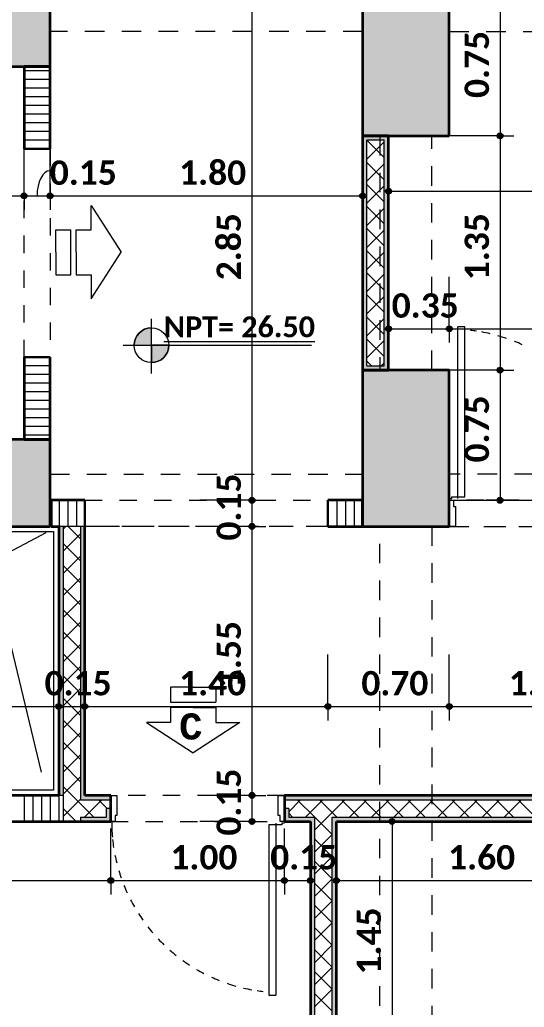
# Model space of a CAD drawing. Header units: metres. Extents: x -144 to 1000, y -717 to 29.
# Drawn here: x 695.61 to 698.51, y -563.2 to -557.51 of the extents above; entities that cross this region are included whole.
import ezdxf

# ---------------------------------------------------------------- set-up
doc = ezdxf.new("R2010")
doc.units = ezdxf.units.M
for name, pattern in [('Basculante', [0.11625, 0.075, -0.04125]), ('basculante modificado', [0.18, 0.1125, -0.0675]), ('Trazo', [0.45, 0.225, -0.225])]:
    doc.linetypes.add(name, pattern=pattern)
doc.layers.get('0').update_dxf_attribs({"color": 1})
for name, color, linetype, lineweight in [('A-ANNO-DIMS', 1, 'Continuous', 9), ('A-DETL', 1, 'Continuous', 9), ('A-DETL-GENF', 1, 'Continuous', 9), ('A-DETL-MEDM', 1, 'Continuous', 30), ('A-DOOR', 1, 'Continuous', 9), ('A-DOOR-FRAM', 1, 'Continuous', 9), ('A-DOOR-HDLN', 1, 'Trazo', 20), ('A-FLOR', 2, 'Continuous', 9), ('A-WALL', 4, 'Continuous', 9), ('G-ANNO-DIMS', 1, 'Continuous', 9), ('G-ANNO-TEXT', 2, 'Continuous', 9), ('P-SANR-FIXT', 1, 'Continuous', 9), ('S-COLS', 7, 'Continuous', 9)]:
    doc.layers.add(name, color=color, linetype=linetype, lineweight=lineweight)
doc.layers.add('A-WALL-PATT', color=7, linetype='Continuous', lineweight=35, true_color=0x9c9c9c)
doc.styles.add('Calibri_B_3', font='calibrib.ttf', dxfattribs={"height": 0.15})
doc.styles.add('Calibri_B_4', font='calibrib.ttf', dxfattribs={"height": 0.1125})
doc.styles.add('Courier New_B', font='courbd.ttf', dxfattribs={"height": 0.1125})

# ---------------------------------------------------------------- blocks, each defined once
blk = doc.blocks.new('S')
at = {"layer": 'A-ANNO-DIMS', "lineweight": 25}
h = blk.add_hatch(color=256, dxfattribs=at)
edge = h.paths.add_edge_path()
edge.add_arc((687.6419, -497.3986), 0.015, 0, 360)
h = blk.add_hatch(color=256, dxfattribs=at)
edge = h.paths.add_edge_path()
edge.add_arc((687.6419, -497.3986), 0.015, 0, 360)
h = blk.add_hatch(color=256, dxfattribs=at)
edge = h.paths.add_edge_path()
edge.add_arc((684.899, -497.7445), 0.015, 0, 360)
h = blk.add_hatch(color=256, dxfattribs=at)
edge = h.paths.add_edge_path()
edge.add_arc((684.899, -497.7445), 0.015, 0, 360)
h = blk.add_hatch(color=256, dxfattribs=at)
edge = h.paths.add_edge_path()
edge.add_arc((685.049, -497.7445), 0.015, 0, 360)
h = blk.add_hatch(color=256, dxfattribs=at)
edge = h.paths.add_edge_path()
edge.add_arc((685.049, -497.7445), 0.015, 0, 360)
h = blk.add_hatch(color=256, dxfattribs=at)
edge = h.paths.add_edge_path()
edge.add_arc((686.8495, -497.7445), 0.015, 0, 360)
h = blk.add_hatch(color=256, dxfattribs=at)
edge = h.paths.add_edge_path()
edge.add_arc((686.9994, -497.7176), 0.015, 0, 360)
h = blk.add_hatch(color=256, dxfattribs=at)
edge = h.paths.add_edge_path()
edge.add_arc((686.9994, -498.51), 0.015, 0, 360)
h = blk.add_hatch(color=256, dxfattribs=at)
edge = h.paths.add_edge_path()
edge.add_arc((687.3492, -498.51), 0.015, 0, 360)
h = blk.add_hatch(color=256, dxfattribs=at)
edge = h.paths.add_edge_path()
edge.add_arc((687.3492, -498.51), 0.015, 0, 360)
h = blk.add_hatch(color=256, dxfattribs=at)
edge = h.paths.add_edge_path()
edge.add_arc((687.6419, -498.7485), 0.015, 0, 360)
h = blk.add_hatch(color=256, dxfattribs=at)
edge = h.paths.add_edge_path()
edge.add_arc((687.6419, -498.7485), 0.015, 0, 360)
h = blk.add_hatch(color=256, dxfattribs=at)
edge = h.paths.add_edge_path()
edge.add_arc((686.2125, -499.4985), 0.015, 0, 360)
h = blk.add_hatch(color=256, dxfattribs=at)
edge = h.paths.add_edge_path()
edge.add_arc((686.2125, -499.4985), 0.015, 0, 360)
h = blk.add_hatch(color=256, dxfattribs=at)
edge = h.paths.add_edge_path()
edge.add_arc((687.6419, -499.4985), 0.015, 0, 360)
h = blk.add_hatch(color=256, dxfattribs=at)
edge = h.paths.add_edge_path()
edge.add_arc((686.2125, -499.6485), 0.015, 0, 360)
h = blk.add_hatch(color=256, dxfattribs=at)
edge = h.paths.add_edge_path()
edge.add_arc((686.2125, -499.6485), 0.015, 0, 360)
h = blk.add_hatch(color=256, dxfattribs=at)
edge = h.paths.add_edge_path()
edge.add_arc((685.099, -500.6862), 0.015, 0, 360)
h = blk.add_hatch(color=256, dxfattribs=at)
edge = h.paths.add_edge_path()
edge.add_arc((685.099, -500.6862), 0.015, 0, 360)
h = blk.add_hatch(color=256, dxfattribs=at)
edge = h.paths.add_edge_path()
edge.add_arc((685.249, -500.6862), 0.015, 0, 360)
h = blk.add_hatch(color=256, dxfattribs=at)
edge = h.paths.add_edge_path()
edge.add_arc((685.249, -500.6862), 0.015, 0, 360)
h = blk.add_hatch(color=256, dxfattribs=at)
edge = h.paths.add_edge_path()
edge.add_arc((686.6495, -500.6862), 0.015, 0, 360)
h = blk.add_hatch(color=256, dxfattribs=at)
edge = h.paths.add_edge_path()
edge.add_arc((686.6495, -500.6862), 0.015, 0, 360)
h = blk.add_hatch(color=256, dxfattribs=at)
edge = h.paths.add_edge_path()
edge.add_arc((687.3492, -500.6862), 0.015, 0, 360)
h = blk.add_hatch(color=256, dxfattribs=at)
edge = h.paths.add_edge_path()
edge.add_arc((687.3492, -500.6862), 0.015, 0, 360)
h = blk.add_hatch(color=256, dxfattribs=at)
edge = h.paths.add_edge_path()
edge.add_arc((686.2125, -501.1985), 0.015, 0, 360)
h = blk.add_hatch(color=256, dxfattribs=at)
edge = h.paths.add_edge_path()
edge.add_arc((686.2125, -501.1985), 0.015, 0, 360)
h = blk.add_hatch(color=256, dxfattribs=at)
edge = h.paths.add_edge_path()
edge.add_arc((686.2125, -501.3485), 0.015, 0, 360)
h = blk.add_hatch(color=256, dxfattribs=at)
edge = h.paths.add_edge_path()
edge.add_arc((687.0192, -501.3485), 0.015, 0, 360)
h = blk.add_hatch(color=256, dxfattribs=at)
edge = h.paths.add_edge_path()
edge.add_arc((685.399, -501.689), 0.015, 0, 360)
h = blk.add_hatch(color=256, dxfattribs=at)
edge = h.paths.add_edge_path()
edge.add_arc((685.399, -501.689), 0.015, 0, 360)
h = blk.add_hatch(color=256, dxfattribs=at)
edge = h.paths.add_edge_path()
edge.add_arc((686.399, -501.689), 0.015, 0, 360)
h = blk.add_hatch(color=256, dxfattribs=at)
edge = h.paths.add_edge_path()
edge.add_arc((686.399, -501.689), 0.015, 0, 360)
h = blk.add_hatch(color=256, dxfattribs=at)
edge = h.paths.add_edge_path()
edge.add_arc((686.5493, -501.689), 0.015, 0, 360)
h = blk.add_hatch(color=256, dxfattribs=at)
edge = h.paths.add_edge_path()
edge.add_arc((686.6993, -501.689), 0.015, 0, 360)
at = {"layer": 'A-WALL-PATT', "lineweight": 5, "true_color": 0x747474}
for points in [[(686.8744, -498.7485), (686.8744, -497.3986), (686.8494, -497.3986), (686.8495, -498.7485)], [(686.5743, -502.5735), (686.5743, -501.3485), (686.5493, -501.3485), (686.5493, -502.5735), (686.5697, -502.5735)]]:
    blk.add_hatch(color=8, dxfattribs=at).paths.add_polyline_path(points)
at = {"layer": 'A-WALL-PATT', "true_color": 0x747474}
for points in [[(686.9744, -498.7485), (686.9994, -498.7485), (686.9994, -497.3986), (686.8744, -497.3986), (686.8744, -497.4236), (686.9744, -497.4236), (686.9744, -498.7235), (686.8744, -498.7235), (686.8749, -498.7485), (686.974, -498.7485)], [(685.124, -501.1985), (685.124, -499.6485), (685.099, -499.6485), (685.099, -501.1985)], [(686.6993, -502.6735), (686.6993, -501.3485), (686.6743, -501.3489), (686.6743, -502.6735)]]:
    blk.add_hatch(color=8, dxfattribs=at).paths.add_polyline_path(points)
at = {"layer": 'A-WALL-PATT', "lineweight": 5, "true_color": 0x747474}
h = blk.add_hatch(color=8, dxfattribs=at)
h.paths.add_polyline_path([(685.249, -501.3485), (685.249, -501.3235), (685.224, -501.3235), (685.224, -501.3485)])
h.paths.add_polyline_path([(685.249, -501.2235), (685.249, -499.6485), (685.224, -499.6485), (685.224, -501.2235)])
at = {"layer": 'A-WALL-PATT', "true_color": 0x747474}
h = blk.add_hatch(color=8, dxfattribs=at)
h.paths.add_polyline_path([(688.4493, -501.2235), (688.4742, -501.2235), (688.4742, -501.1985), (686.399, -501.1985), (686.399, -501.2235), (688.2993, -501.2235)])
h.paths.add_polyline_path([(685.249, -501.2235), (685.399, -501.2235), (685.399, -501.1985), (685.249, -501.1985)])
at = {"layer": 'A-WALL-PATT', "lineweight": 5, "true_color": 0x747474}
h = blk.add_hatch(color=8, dxfattribs=at)
h.paths.add_polyline_path([(688.4493, -501.3485), (688.5742, -501.3485), (688.5742, -501.3235), (688.4493, -501.3235)])
h.paths.add_polyline_path([(688.2993, -501.3485), (688.2993, -501.3235), (686.6743, -501.3235), (686.6743, -501.3485), (688.2555, -501.3485)])
h.paths.add_polyline_path([(686.424, -501.3485), (686.5743, -501.3485), (686.5743, -501.3235), (686.424, -501.3235), (686.424, -501.2735), (686.399, -501.2735), (686.399, -501.3485)])
h.paths.add_polyline_path([(685.374, -501.3485), (685.399, -501.3485), (685.399, -501.2735), (685.374, -501.2735), (685.374, -501.3235), (685.249, -501.3235), (685.249, -501.3485)])
at = {"layer": 'G-ANNO-DIMS'}
h = blk.add_hatch(color=256, dxfattribs=at)
edge = h.paths.add_edge_path()
edge.add_arc((685.6328, -498.6052), 0.1, 90, 180, ccw=False)
edge.add_line((685.6328, -498.5052), (685.6328, -498.6052))
edge.add_line((685.6328, -498.6052), (685.5328, -498.6052))
h = blk.add_hatch(color=256, dxfattribs=at)
edge = h.paths.add_edge_path()
edge.add_line((685.6328, -498.7052), (685.6328, -498.6052))
edge.add_line((685.6328, -498.6052), (685.7328, -498.6052))
edge.add_arc((685.6328, -498.6052), 0.1, 270, 360, ccw=False)
at = {"layer": 'S-COLS', "true_color": 0x5b5b5b}
h = blk.add_hatch(color=251, dxfattribs=at)
h.paths.add_polyline_path([(697.4492, -507.3486), (697.4492, -506.4486), (696.9492, -506.4486), (696.9492, -507.3486), (697.3584, -507.3486)])
h.paths.add_polyline_path([(679.2055, -507.3486), (679.6494, -507.3486), (679.6494, -506.4486), (679.1494, -506.4486), (679.1494, -507.3486)])
h.paths.add_polyline_path([(687.3494, -507.3485), (687.3494, -506.4485), (686.8494, -506.4485), (686.8494, -507.3485)])
h.paths.add_polyline_path([(693.5604, -499.6485), (693.6495, -499.6485), (693.6495, -496.4985), (693.1495, -496.4985), (693.1495, -499.6485)])
h.paths.add_polyline_path([(683.4709, -499.6485), (685.0494, -499.6485), (685.049, -499.1486), (683.3492, -499.1486), (683.3492, -496.9986), (685.0495, -496.9986), (685.049, -496.4986), (683.0492, -496.4986), (683.0492, -499.6485), (683.1162, -499.6485)])
h.paths.add_polyline_path([(697.4495, -499.6485), (697.4495, -498.9486), (697.0495, -498.9486), (697.0495, -499.6485)])
h.paths.add_polyline_path([(679.4363, -499.6485), (679.6494, -499.6485), (679.6494, -498.9486), (679.1494, -498.9486), (679.1494, -499.6485), (679.4221, -499.6485)])
h.paths.add_polyline_path([(687.3494, -499.6485), (687.3494, -498.7485), (686.8494, -498.7485), (686.8494, -499.6485)])
h.paths.add_polyline_path([(687.3495, -497.3986), (687.3495, -496.4986), (686.8495, -496.4986), (686.8495, -497.3986)])
h.paths.add_polyline_path([(679.6492, -497.1986), (679.6492, -496.4975), (679.1492, -496.4986), (679.1492, -497.1986), (679.4242, -497.1986)])
h.paths.add_polyline_path([(697.2251, -497.1986), (697.4495, -497.1986), (697.4495, -496.4975), (697.0495, -496.4975), (697.0495, -497.1986)])
h.paths.add_polyline_path([(686.9244, -488.4986), (687.3494, -488.4986), (687.3494, -487.5986), (686.8494, -487.5986), (686.8494, -488.4986)])
h.paths.add_polyline_path([(697.2091, -488.4986), (697.4494, -488.4986), (697.4494, -487.5986), (696.9494, -487.5986), (696.9494, -488.4986)])
h.paths.add_polyline_path([(680.0745, -487.8986), (680.2494, -487.8986), (680.2494, -487.3986), (679.3494, -487.3986), (679.3494, -487.8986), (679.8744, -487.8986)])
at = {"layer": 'A-ANNO-DIMS'}
for p, q in [((686.2125, -499.4985), (686.2125, -496.6486)), ((687.6419, -496.6486), (687.6419, -497.3986)), ((687.6419, -497.3986), (687.3419, -497.3986)), ((687.6419, -497.3986), (687.3419, -497.3986)), ((687.6419, -497.3986), (687.7219, -497.3986)), ((687.6419, -497.3986), (687.6419, -498.7485)), ((687.6419, -497.3986), (687.7219, -497.3986)), ((684.899, -497.7445), (684.899, -497.4445)), ((684.899, -497.7445), (684.899, -497.4445)), ((685.049, -497.7445), (685.049, -497.4445)), ((685.049, -497.7445), (685.049, -497.4445)), ((686.8495, -497.7445), (686.8495, -497.4445)), ((686.9994, -497.7176), (686.9994, -497.4176)), ((683.3492, -497.7445), (684.899, -497.7445)), ((684.899, -497.7445), (684.899, -497.8245)), ((684.899, -497.7445), (685.049, -497.7445)), ((684.899, -497.7445), (684.899, -497.8245)), ((685.049, -497.7445), (685.049, -497.8245)), ((685.049, -497.7445), (686.8495, -497.7445)), ((685.049, -497.7445), (685.049, -497.8245)), ((686.8495, -497.7445), (686.8495, -497.8245)), ((686.9994, -497.7176), (688.9098, -497.7176)), ((686.9994, -497.7176), (686.9994, -497.7976)), ((686.9994, -498.51), (686.9994, -498.21)), ((687.3492, -498.51), (687.3492, -498.21)), ((687.3492, -498.51), (687.3492, -498.21)), ((686.9994, -498.51), (687.3492, -498.51)), ((686.9994, -498.51), (686.9994, -498.59)), ((687.3492, -498.51), (687.3492, -498.59)), ((687.3492, -498.51), (688.9098, -498.51)), ((687.3492, -498.51), (687.3492, -498.59)), ((687.6419, -498.7485), (687.3419, -498.7485)), ((687.6419, -498.7485), (687.3419, -498.7485)), ((687.6419, -498.7485), (687.7219, -498.7485)), ((687.6419, -498.7485), (687.6419, -499.4985)), ((687.6419, -498.7485), (687.7219, -498.7485)), ((686.2125, -499.4985), (685.9125, -499.4985)), ((686.2125, -499.4985), (685.9125, -499.4985)), ((686.2125, -499.6485), (686.2125, -499.4985)), ((686.2125, -499.4985), (686.2925, -499.4985)), ((686.2125, -499.4985), (686.2925, -499.4985)), ((687.6419, -499.4985), (687.5619, -499.4985)), ((687.6419, -499.4985), (687.9419, -499.4985)), ((686.2125, -499.6485), (685.9125, -499.6485)), ((686.2125, -499.6485), (685.9125, -499.6485)), ((686.2125, -501.1985), (686.2125, -499.6485)), ((686.2125, -499.6485), (686.2925, -499.6485)), ((686.2125, -499.6485), (686.2925, -499.6485)), ((685.099, -500.6862), (685.099, -500.3862)), ((685.099, -500.6862), (685.099, -500.3862)), ((685.249, -500.6862), (685.249, -500.3862)), ((685.249, -500.6862), (685.249, -500.3862)), ((686.6495, -500.6862), (686.6495, -500.3862)), ((686.6495, -500.6862), (686.6495, -500.3862)), ((687.3492, -500.6862), (687.3492, -500.3862)), ((687.3492, -500.6862), (687.3492, -500.3862)), ((682.899, -500.6862), (685.099, -500.6862)), ((685.099, -500.6862), (685.099, -500.7662)), ((685.099, -500.6862), (685.249, -500.6862)), ((685.099, -500.6862), (685.099, -500.7662)), ((685.249, -500.6862), (685.249, -500.7662)), ((685.249, -500.6862), (686.6495, -500.6862)), ((685.249, -500.6862), (685.249, -500.7662)), ((686.6495, -500.6862), (686.6495, -500.7662)), ((686.6495, -500.6862), (687.3492, -500.6862)), ((686.6495, -500.6862), (686.6495, -500.7662)), ((687.3492, -500.6862), (687.3492, -500.7662)), ((687.3492, -500.6862), (688.3492, -500.6862)), ((687.3492, -500.6862), (687.3492, -500.7662)), ((686.2125, -501.1985), (685.9125, -501.1985)), ((686.2125, -501.1985), (685.9125, -501.1985)), ((686.2125, -501.3485), (686.2125, -501.1985)), ((686.2125, -501.1985), (686.2925, -501.1985)), ((686.2125, -501.1985), (686.2925, -501.1985)), ((685.399, -501.689), (685.399, -501.389)), ((685.399, -501.689), (685.399, -501.389)), ((686.2125, -501.3485), (685.9125, -501.3485)), ((686.2125, -501.3485), (686.2925, -501.3485)), ((686.399, -501.689), (686.399, -501.389)), ((686.399, -501.689), (686.399, -501.389)), ((686.5493, -501.689), (686.5493, -501.389)), ((686.6993, -501.689), (686.6993, -501.389)), ((687.0192, -501.3485), (686.9392, -501.3485)), ((687.0192, -501.3485), (687.0192, -502.7986)), ((687.0192, -501.3485), (687.3192, -501.3485)), ((682.749, -501.689), (685.399, -501.689)), ((685.399, -501.689), (685.399, -501.769)), ((685.399, -501.689), (686.399, -501.689)), ((685.399, -501.689), (685.399, -501.769)), ((686.399, -501.689), (686.399, -501.769)), ((686.399, -501.689), (686.5493, -501.689)), ((686.399, -501.689), (686.399, -501.769)), ((686.5493, -501.689), (686.5493, -501.769)), ((686.6993, -501.689), (688.2993, -501.689)), ((686.6993, -501.689), (686.6993, -501.769))]:
    blk.add_line(p, q, dxfattribs=at)
at = {"layer": 'A-ANNO-DIMS', "lineweight": 25}
for centre in [(687.6419, -497.3986), (687.6419, -497.3986), (684.899, -497.7445), (684.899, -497.7445), (685.049, -497.7445), (685.049, -497.7445), (686.8495, -497.7445), (686.9994, -497.7176), (686.9994, -498.51), (687.3492, -498.51), (687.3492, -498.51), (687.6419, -498.7485), (687.6419, -498.7485), (686.2125, -499.4985), (686.2125, -499.4985), (687.6419, -499.4985), (686.2125, -499.6485), (686.2125, -499.6485), (685.099, -500.6862), (685.099, -500.6862), (685.249, -500.6862), (685.249, -500.6862), (686.6495, -500.6862), (686.6495, -500.6862), (687.3492, -500.6862), (687.3492, -500.6862), (686.2125, -501.1985), (686.2125, -501.1985), (686.2125, -501.3485), (687.0192, -501.3485), (685.399, -501.689), (685.399, -501.689), (686.399, -501.689), (686.399, -501.689), (686.5493, -501.689), (686.6993, -501.689)]:
    blk.add_circle(centre, 0.015, dxfattribs=at)
at = {"layer": 'A-ANNO-DIMS'}
blk.add_ellipse((685.0475, -497.7445), major_axis=(0, 0.1451), ratio=0.506501, start_param=0, end_param=1.570796, dxfattribs=at)
at = {"layer": 'A-DETL', "color": 7, "linetype": 'basculante modificado'}
for p, q in [((686.8494, -496.7975), (685.049, -496.7975)), ((687.3492, -496.7975), (693.1494, -496.7975)), ((686.9494, -497.3986), (686.9494, -498.7485)), ((687.2494, -498.7485), (687.2494, -497.3986)), ((685.049, -499.3485), (686.8494, -499.3485)), ((693.1494, -499.3485), (687.3492, -499.3485)), ((686.8494, -499.6485), (685.049, -499.6485)), ((686.9494, -506.4485), (686.9494, -499.6485)), ((687.2494, -499.6485), (687.2494, -506.4485)), ((687.3492, -499.6485), (693.1494, -499.6485))]:
    blk.add_line(p, q, dxfattribs=at)
at = {"layer": 'A-DETL-GENF', "linetype": 'Basculante'}
for p, q in [((684.899, -498.6736), (684.899, -497.4736)), ((685.049, -497.4736), (685.049, -498.6736)), ((685.2495, -499.4985), (686.6495, -499.4985)), ((687.3492, -499.4985), (687.3492, -499.6485)), ((688.3492, -499.4985), (687.3492, -499.4985)), ((686.6495, -499.6485), (685.2495, -499.6485)), ((687.3492, -499.6485), (688.3492, -499.6485)), ((686.399, -501.1985), (685.399, -501.1985)), ((685.399, -501.1985), (685.399, -501.3485)), ((686.399, -501.3485), (686.399, -501.1985)), ((685.399, -501.3485), (686.399, -501.3485))]:
    blk.add_line(p, q, dxfattribs=at)
at = {"layer": 'A-DETL-GENF'}
for p, q in [((685.2853, -497.9392), (685.2853, -497.8003)), ((685.2853, -497.8003), (685.4589, -498.0694)), ((685.0814, -498.0694), (685.0814, -497.9392)), ((685.0814, -497.9392), (685.1682, -497.9392)), ((685.1682, -498.1996), (685.1682, -497.9392)), ((685.1985, -498.0694), (685.1985, -497.9392)), ((685.1985, -497.9392), (685.2853, -497.9392)), ((685.0814, -498.0694), (685.0814, -498.1996)), ((685.1985, -498.0694), (685.1985, -498.1996)), ((685.2853, -498.3385), (685.4589, -498.0694)), ((685.0814, -498.1996), (685.1682, -498.1996)), ((685.1985, -498.1996), (685.2853, -498.1996)), ((685.2853, -498.1996), (685.2853, -498.3385)), ((685.8732, -500.5755), (685.743, -500.5755)), ((685.743, -500.5755), (685.743, -500.6623)), ((685.8732, -500.5755), (686.0034, -500.5755)), ((686.0034, -500.5755), (686.0034, -500.6623)), ((685.743, -500.6623), (686.0034, -500.6623)), ((685.8732, -500.6925), (685.743, -500.6925)), ((685.743, -500.6925), (685.743, -500.7793)), ((685.8732, -500.6925), (686.0034, -500.6925)), ((686.0034, -500.6925), (686.0034, -500.7793)), ((685.743, -500.7793), (685.6041, -500.7793)), ((685.6041, -500.7793), (685.8732, -500.9529)), ((686.1422, -500.7793), (685.8732, -500.9529)), ((686.0034, -500.7793), (686.1422, -500.7793))]:
    blk.add_line(p, q, dxfattribs=at)
at = {"layer": 'A-DETL-MEDM'}
for p, q in [((684.899, -497.4736), (685.049, -497.4736)), ((685.049, -498.6736), (684.899, -498.6736)), ((685.2495, -499.6485), (685.2495, -499.4985)), ((686.6495, -499.4985), (686.6495, -499.6485))]:
    blk.add_line(p, q, dxfattribs=at)
at = {"layer": 'A-DOOR', "lineweight": 15}
for p, q in [((687.4392, -498.4985), (687.3992, -498.4985)), ((687.3992, -499.4885), (687.3992, -498.4985)), ((687.4392, -499.4785), (687.4392, -498.4985)), ((687.3492, -499.4885), (687.3642, -499.4885)), ((687.3642, -499.4785), (687.4392, -499.4785)), ((687.3642, -499.4885), (687.3642, -499.4785)), ((686.309, -501.3685), (686.309, -502.3485)), ((686.384, -501.3685), (686.309, -501.3685)), ((686.349, -501.3585), (686.349, -502.3485)), ((686.384, -501.3585), (686.384, -501.3685)), ((686.399, -501.3585), (686.384, -501.3585)), ((686.309, -502.3485), (686.349, -502.3485))]:
    blk.add_line(p, q, dxfattribs=at)
at = {"layer": 'A-DOOR'}
for p, q in [((687.3492, -499.4985), (687.3492, -499.6485)), ((686.399, -501.3485), (686.399, -501.1985))]:
    blk.add_line(p, q, dxfattribs=at)
for centre, start, end in [((687.361, -499.4962), 81.55, 83.5406), ((687.361, -499.4962), 76.8489, 79.7418), ((687.361, -499.4962), 76.8489, 79.7418), ((687.361, -499.4962), 71.1143, 74.1684), ((687.361, -499.4962), 65.4451, 68.2717), ((686.3873, -501.3507), 180, 185.1398), ((686.3873, -501.3507), 185.9429, 188.5991), ((686.3873, -501.3507), 191.2538, 193.9081), ((686.3873, -501.3507), 196.5629, 199.2191), ((686.3873, -501.3507), 201.8777, 204.5395), ((686.3873, -501.3507), 207.2056, 209.8767), ((686.3873, -501.3507), 212.5538, 215.2378), ((686.3873, -501.3507), 217.9295, 220.6298), ((686.3873, -501.3507), 223.3395, 226.0594), ((686.3873, -501.3507), 228.7903, 231.5328), ((686.3873, -501.3507), 234.2878, 237.0559), ((686.3873, -501.3507), 239.8378, 242.634), ((686.3873, -501.3507), 245.4451, 248.2717), ((686.3873, -501.3507), 251.1143, 254.1684), ((686.3873, -501.3507), 256.8489, 259.7418), ((686.3873, -501.3507), 256.8489, 259.7418), ((686.3873, -501.3507), 261.55, 263.5406)]:
    blk.add_arc(centre, 0.9833, start, end, dxfattribs=at)
at = {"layer": 'A-DOOR-FRAM'}
for p, q in [((687.3494, -499.4985), (687.3742, -499.4985)), ((687.3742, -499.4985), (687.3742, -499.5335)), ((687.3742, -499.5335), (687.3842, -499.5335)), ((687.3842, -499.5335), (687.3842, -499.6485)), ((687.3842, -499.6485), (687.3494, -499.6485)), ((685.399, -501.1985), (685.434, -501.1985)), ((685.434, -501.1985), (685.434, -501.3135)), ((686.364, -501.3135), (686.364, -501.1985)), ((686.364, -501.1985), (686.399, -501.1985)), ((685.424, -501.3135), (685.424, -501.3485)), ((685.434, -501.3135), (685.424, -501.3135)), ((686.374, -501.3135), (686.364, -501.3135)), ((686.374, -501.3485), (686.374, -501.3135)), ((685.424, -501.3485), (685.399, -501.3485)), ((686.399, -501.3485), (686.374, -501.3485))]:
    blk.add_line(p, q, dxfattribs=at)
at = {"layer": 'A-DOOR-HDLN'}
blk.add_line((685.399, -501.1985), (685.399, -501.3485), dxfattribs=at)
at = {"layer": 'A-FLOR'}
for p, q in [((685.0494, -499.4985), (685.0544, -499.4985)), ((687.3742, -499.4985), (688.3242, -499.4985))]:
    blk.add_line(p, q, dxfattribs=at)
at = {"layer": 'A-WALL', "lineweight": 35}
for p, q in [((684.899, -496.9986), (684.899, -497.4736)), ((685.049, -496.9986), (684.899, -496.9986)), ((685.049, -497.4736), (685.049, -496.9986)), ((686.8494, -497.3986), (686.8494, -498.7485)), ((686.9994, -497.3986), (686.8494, -497.3986)), ((686.9994, -498.7485), (686.9994, -497.3986)), ((684.899, -498.6736), (684.899, -499.1486)), ((685.049, -499.1486), (685.049, -498.6736)), ((686.8494, -498.7485), (686.9994, -498.7485)), ((684.899, -499.1486), (685.049, -499.1486)), ((685.2495, -499.4985), (685.0544, -499.4985)), ((685.0544, -499.4985), (685.0544, -499.6485)), ((686.8494, -499.4985), (686.6495, -499.4985)), ((686.8494, -499.6485), (686.8494, -499.4985)), ((685.0544, -499.6485), (685.099, -499.6485)), ((685.099, -499.6485), (685.099, -501.1985)), ((685.249, -499.6485), (685.2495, -499.6485)), ((685.249, -501.1985), (685.249, -499.6485)), ((686.6495, -499.6485), (686.8494, -499.6485)), ((685.099, -501.1985), (682.749, -501.1985)), ((685.399, -501.1985), (685.249, -501.1985)), ((685.399, -501.3485), (685.399, -501.1985)), ((688.4492, -501.1985), (686.399, -501.1985)), ((686.399, -501.1985), (686.399, -501.3485)), ((682.749, -501.3485), (685.399, -501.3485)), ((686.399, -501.3485), (686.5493, -501.3485)), ((686.5493, -501.3485), (686.5493, -502.5485)), ((686.6993, -501.3485), (688.2993, -501.3485)), ((686.6993, -502.7986), (686.6993, -501.3485))]:
    blk.add_line(p, q, dxfattribs=at)
at = {"layer": 'A-WALL'}
for p, q in [((686.8744, -498.7235), (686.8744, -497.4236)), ((686.9744, -497.4236), (686.8744, -497.4236)), ((686.9744, -498.7235), (686.9744, -497.4236)), ((686.8744, -498.7235), (686.9744, -498.7235)), ((685.249, -499.6485), (685.099, -499.6485)), ((685.124, -499.6485), (685.124, -501.3485)), ((685.224, -499.6485), (685.224, -501.2235)), ((685.124, -501.1985), (685.099, -501.1985)), ((685.224, -501.2235), (685.399, -501.2235)), ((686.399, -501.2235), (688.4742, -501.2235)), ((685.399, -501.2735), (685.374, -501.2735)), ((685.374, -501.3235), (685.374, -501.2735)), ((686.424, -501.2735), (686.399, -501.2735)), ((686.424, -501.2735), (686.424, -501.3235)), ((685.224, -501.3235), (685.374, -501.3235)), ((685.224, -501.3235), (685.224, -501.3485)), ((686.424, -501.3235), (686.5743, -501.3235)), ((686.5743, -502.5735), (686.5743, -501.3235)), ((686.6743, -501.3235), (688.5742, -501.3235)), ((686.6743, -502.6735), (686.6743, -501.3235))]:
    blk.add_line(p, q, dxfattribs=at)
at = {"layer": 'A-WALL-PATT', "color": 8, "lineweight": 5, "true_color": 0x727272}
for p, q in [((685.049, -497.0236), (684.899, -497.0236)), ((685.049, -497.0736), (684.899, -497.0736)), ((685.049, -497.1236), (684.899, -497.1236)), ((685.049, -497.1736), (684.899, -497.1736)), ((685.049, -497.2236), (684.899, -497.2236)), ((685.049, -497.2736), (684.899, -497.2736)), ((685.049, -497.3236), (684.899, -497.3236)), ((685.049, -497.3736), (684.899, -497.3736)), ((685.049, -497.4236), (684.899, -497.4236)), ((685.049, -498.6736), (684.899, -498.6736)), ((685.049, -498.7236), (684.899, -498.7236)), ((685.049, -498.7736), (684.899, -498.7736)), ((685.049, -498.8236), (684.899, -498.8236)), ((685.049, -498.8736), (684.899, -498.8736)), ((685.049, -498.9236), (684.899, -498.9236)), ((685.049, -498.9736), (684.899, -498.9736)), ((685.049, -499.0236), (684.899, -499.0236)), ((685.049, -499.0736), (684.899, -499.0736)), ((685.049, -499.1236), (684.899, -499.1236)), ((685.102, -499.4985), (685.102, -499.6485)), ((685.152, -499.4985), (685.152, -499.6485)), ((685.202, -499.4985), (685.202, -499.6485)), ((686.652, -499.4985), (686.652, -499.6485)), ((686.702, -499.4985), (686.702, -499.6485)), ((686.752, -499.4985), (686.752, -499.6485)), ((686.802, -499.4985), (686.802, -499.6485)), ((684.899, -501.1985), (684.899, -501.3485)), ((684.949, -501.1985), (684.949, -501.3485)), ((684.999, -501.1985), (684.999, -501.3485)), ((685.049, -501.1985), (685.049, -501.3485)), ((685.099, -501.1985), (685.099, -501.3485))]:
    blk.add_line(p, q, dxfattribs=at)
at = {"layer": 'A-WALL-PATT', "color": 1, "lineweight": 5, "true_color": 0xff0000}
for p, q in [((686.9744, -497.5241), (686.8744, -497.4241)), ((686.8744, -497.5326), (686.9744, -497.4326)), ((686.9744, -497.6514), (686.8744, -497.5514)), ((686.8744, -497.6599), (686.9744, -497.5599)), ((686.9744, -497.7787), (686.8744, -497.6787)), ((686.8744, -497.7872), (686.9744, -497.6872)), ((686.9744, -497.906), (686.8744, -497.806)), ((686.8744, -497.9144), (686.9744, -497.8144)), ((686.9744, -498.0332), (686.8744, -497.9332)), ((686.8744, -498.0417), (686.9744, -497.9417)), ((686.9744, -498.1605), (686.8744, -498.0605)), ((686.8744, -498.169), (686.9744, -498.069)), ((686.9744, -498.2878), (686.8744, -498.1878)), ((686.8744, -498.2963), (686.9744, -498.1963)), ((686.9744, -498.4151), (686.8744, -498.3151)), ((686.8744, -498.4236), (686.9744, -498.3236)), ((686.9744, -498.5424), (686.8744, -498.4424)), ((686.8744, -498.5508), (686.9744, -498.4508)), ((686.9744, -498.6696), (686.8744, -498.5696)), ((686.8744, -498.6781), (686.9744, -498.5781)), ((686.901, -498.7235), (686.8744, -498.6969)), ((686.9563, -498.7235), (686.9744, -498.7054)), ((685.124, -499.6648), (685.1404, -499.6485)), ((685.224, -499.7194), (685.1531, -499.6485)), ((685.124, -499.7921), (685.224, -499.6921)), ((685.224, -499.8467), (685.124, -499.7467)), ((685.124, -499.9194), (685.224, -499.8194)), ((685.224, -499.9739), (685.124, -499.8739)), ((685.124, -500.0467), (685.224, -499.9467)), ((685.224, -500.1012), (685.124, -500.0012)), ((685.124, -500.1739), (685.224, -500.0739)), ((685.224, -500.2285), (685.124, -500.1285)), ((685.124, -500.3012), (685.224, -500.2012)), ((685.224, -500.3558), (685.124, -500.2558)), ((685.124, -500.4285), (685.224, -500.3285)), ((685.224, -500.4831), (685.124, -500.3831)), ((685.124, -500.5558), (685.224, -500.4558)), ((685.224, -500.6103), (685.124, -500.5103)), ((685.124, -500.6831), (685.224, -500.5831)), ((685.224, -500.7376), (685.124, -500.6376)), ((685.124, -500.8103), (685.224, -500.7103)), ((685.224, -500.8649), (685.124, -500.7649)), ((685.124, -500.9376), (685.224, -500.8376)), ((685.224, -500.9922), (685.124, -500.8922)), ((685.124, -501.0649), (685.224, -500.9649)), ((685.224, -501.1195), (685.124, -501.0195)), ((685.124, -501.1922), (685.224, -501.0922)), ((685.224, -501.2467), (685.124, -501.1467)), ((685.124, -501.3195), (685.224, -501.2195)), ((685.2473, -501.3235), (685.3473, -501.2235)), ((685.3781, -501.2735), (685.3281, -501.2235)), ((686.424, -501.2923), (686.4928, -501.2235)), ((686.5736, -501.3235), (686.4736, -501.2235)), ((686.5201, -501.3235), (686.6201, -501.2235)), ((686.7009, -501.3235), (686.6009, -501.2235)), ((686.6474, -501.3235), (686.7474, -501.2235)), ((686.8281, -501.3235), (686.7281, -501.2235)), ((686.7746, -501.3235), (686.8746, -501.2235)), ((686.9554, -501.3235), (686.8554, -501.2235)), ((686.9019, -501.3235), (687.0019, -501.2235)), ((687.0827, -501.3235), (686.9827, -501.2235)), ((687.0292, -501.3235), (687.1292, -501.2235)), ((687.21, -501.3235), (687.11, -501.2235)), ((687.1565, -501.3235), (687.2565, -501.2235)), ((687.3373, -501.3235), (687.2373, -501.2235)), ((687.2838, -501.3235), (687.3838, -501.2235)), ((687.4645, -501.3235), (687.3645, -501.2235)), ((687.411, -501.3235), (687.511, -501.2235)), ((687.5918, -501.3235), (687.4918, -501.2235)), ((687.5383, -501.3235), (687.6383, -501.2235)), ((687.7191, -501.3235), (687.6191, -501.2235)), ((687.6656, -501.3235), (687.7656, -501.2235)), ((687.8464, -501.3235), (687.7464, -501.2235)), ((685.1985, -501.3485), (685.124, -501.274)), ((685.3008, -501.3235), (685.224, -501.2467)), ((686.4463, -501.3235), (686.424, -501.3012)), ((686.5743, -501.3966), (686.6474, -501.3235)), ((686.6743, -501.4242), (686.5743, -501.3242)), ((685.2223, -501.3485), (685.224, -501.3467)), ((686.5743, -501.5239), (686.6743, -501.4239)), ((686.6743, -501.5515), (686.5743, -501.4515)), ((686.5743, -501.6511), (686.6743, -501.5511)), ((686.6743, -501.6787), (686.5743, -501.5787)), ((686.5743, -501.7784), (686.6743, -501.6784)), ((686.6743, -501.806), (686.5743, -501.706)), ((686.5743, -501.9057), (686.6743, -501.8057)), ((686.6743, -501.9333), (686.5743, -501.8333)), ((686.5743, -502.033), (686.6743, -501.933)), ((686.6743, -502.0606), (686.5743, -501.9606)), ((686.5743, -502.1603), (686.6743, -502.0603)), ((686.6743, -502.1878), (686.5743, -502.0878)), ((686.5743, -502.2875), (686.6743, -502.1875)), ((686.6743, -502.3151), (686.5743, -502.2151)), ((686.5743, -502.4148), (686.6743, -502.3148)), ((686.6743, -502.4424), (686.5743, -502.3424))]:
    blk.add_line(p, q, dxfattribs=at)
at = {"layer": 'G-ANNO-DIMS'}
for p, q in [((685.6328, -498.7682), (685.6328, -498.452)), ((685.6328, -498.6052), (685.6328, -498.5052)), ((685.4708, -498.6052), (686.5546, -498.6052)), ((685.5328, -498.6052), (685.6328, -498.6052)), ((685.7328, -498.6052), (685.6328, -498.6052)), ((685.6328, -498.6052), (685.6328, -498.7052))]:
    blk.add_line(p, q, dxfattribs=at)
blk.add_circle((685.6328, -498.6052), 0.1, dxfattribs=at)
for start, end in [(90, 180), (270, 0)]:
    blk.add_arc((685.6328, -498.6052), 0.1, start, end, dxfattribs=at)
at = {"layer": 'P-SANR-FIXT'}
for p, q in [((684.329, -499.6785), (685.069, -499.6785)), ((685.0246, -499.6855), (684.666, -499.8762)), ((685.0544, -499.6485), (685.0494, -499.6485)), ((685.069, -499.6785), (685.069, -501.1685)), ((685.0001, -501.0645), (684.7166, -499.8915)), ((685.069, -501.1685), (684.329, -501.1685))]:
    blk.add_line(p, q, dxfattribs=at)
at = {"layer": 'S-COLS', "lineweight": 35}
for p, q in [((685.0495, -496.9986), (685.0495, -496.4986)), ((686.8495, -496.4986), (686.8495, -497.3986)), ((687.3495, -497.3986), (687.3495, -496.4986)), ((683.3492, -496.9986), (685.0495, -496.9986)), ((686.8495, -497.3986), (687.3495, -497.3986)), ((687.3494, -498.7485), (686.8494, -498.7485)), ((686.8494, -498.7485), (686.8494, -499.6485)), ((687.3494, -499.6485), (687.3494, -498.7485)), ((685.0494, -499.1486), (683.3492, -499.1486)), ((685.0494, -499.6485), (685.0494, -499.1486)), ((683.0492, -499.6485), (685.0494, -499.6485)), ((686.8494, -499.6485), (687.3494, -499.6485))]:
    blk.add_line(p, q, dxfattribs=at)
at = {"layer": 'A-ANNO-DIMS', "char_height": 0.14, "width": 0.376134, "attachment_point": 1, "rotation": 90, "line_spacing_factor": 1.158048, "style": 'Calibri_B_4'}
for s, insert in [('0.75', (687.4378, -497.1803)), ('2.85', (686.0084, -498.2302)), ('1.35', (687.4378, -498.2302)), ('0.75', (687.4378, -499.2802)), ('0.15', (686.0084, -499.7302)), ('1.55', (686.0084, -500.5802)), ('0.15', (686.0084, -501.4302)), ('1.45', (686.8151, -502.2302))]:
    blk.add_mtext(s, dxfattribs=dict(at, insert=insert))
at = {"layer": 'A-ANNO-DIMS', "char_height": 0.14, "width": 0.376134, "attachment_point": 1, "line_spacing_factor": 1.158048, "style": 'Calibri_B_4'}
for s, insert in [('0.15', (685.0475, -497.5405)), ('1.80', (685.7926, -497.5405)), ('0.35', (687.0176, -498.306)), ('0.15', (685.0173, -500.4821)), ('1.40', (685.7926, -500.4821)), ('0.70', (686.8426, -500.4821)), ('1.00', (687.6925, -500.4821)), ('1.00', (685.7423, -501.485)), ('0.15', (686.3174, -501.485)), ('1.60', (687.3426, -501.485))]:
    blk.add_mtext(s, dxfattribs=dict(at, insert=insert))
at = {"layer": 'G-ANNO-DIMS', "style": 'Calibri_B_3'}
blk.add_text('%%UNPT= 26.50', height=0.12, dxfattribs=at).set_placement((685.7048, -498.5589))
at = {"layer": 'G-ANNO-TEXT', "style": 'Courier New_B', "width": 0.9}
blk.add_text('C', height=0.15, dxfattribs=at).set_placement((685.792, -500.8762))

msp = doc.modelspace()

# ---------------------------------------------------------------- block references
at = {"color": 3}
msp.add_blockref('S', (10.7329, -60.7772), dxfattribs=at)

doc.saveas('drawing.dxf')
